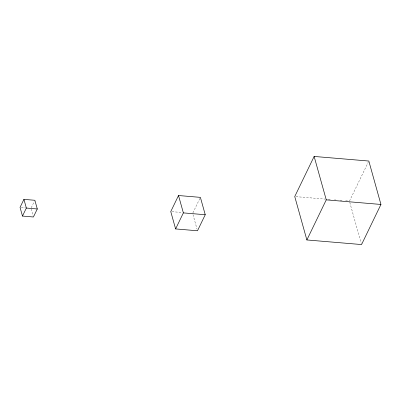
<?xml version="1.0" encoding="UTF-8"?>
<svg xmlns="http://www.w3.org/2000/svg" width="401" height="401" viewBox="0 0 401 401"><rect width="100%" height="100%" fill="white"/><g stroke="black" fill="none" stroke-linecap="round" stroke-linejoin="round"><path stroke-width="0.3" stroke-dasharray="2 1.5" d="M31.248 207.768L34.351 201.352M192.906 212.851L199.858 198.47M349.436 201.142L368.288 162.154M295.988 196.65L325.201 199.102M328.309 199.362L330.168 199.523M334.519 199.888L335.762 199.989M340.113 200.355L341.978 200.515M345.707 200.826L347.572 200.981M171.974 211.668L182.305 212.535M21.263 207.487L25.519 207.843M349.772 202.345L361.221 243.347M192.971 214.6L196.986 228.976M31.148 208.881L33.088 215.828"/><path stroke-width="0.6" d="M23.93 199.367L20.05 207.387L22.476 216.069L33.413 216.986L37.293 208.966L34.867 200.284L23.93 199.367L26.351 208.049L22.476 216.069M178.515 195.528L170.761 211.568L175.608 228.931L197.487 230.77L205.242 214.73L200.395 197.367L178.515 195.528L183.367 212.891L175.608 228.931M314.138 156.445L294.745 196.545L306.87 239.958L361.557 244.555L380.95 204.455L368.83 161.042L314.138 156.445L326.259 199.858L306.87 239.958M326.259 199.858L380.95 204.455M183.367 212.891L205.242 214.73M26.351 208.049L37.293 208.966"/></g></svg>
